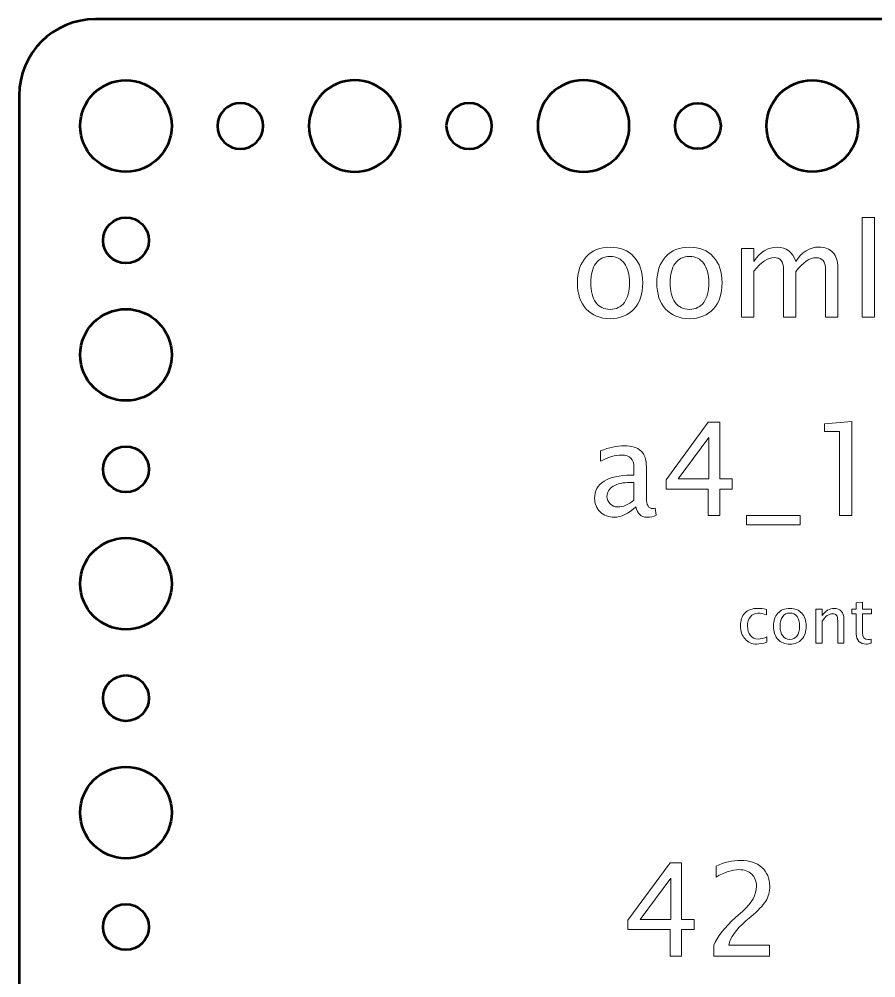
# Model space of a CAD drawing. Header units: centimetres. Extents: x -10.4 to 10.4, y -14.9 to 14.9.
# Drawn here: x -10.45 to -4.83, y 8.67 to 14.95 of the extents above; entities that cross this region are included whole.
import ezdxf

# ---------------------------------------------------------------- set-up
doc = ezdxf.new("R2010")
doc.units = ezdxf.units.CM
doc.header["$MEASUREMENT"] = 0
doc.layers.add('Layer 1', color=7, linetype='Continuous')

msp = doc.modelspace()

# ---------------------------------------------------------------- linework, layer by layer
at = {"layer": 'Layer 1', "lineweight": 53}
for centre, major_axis in [((-9.74999, 14.24999), (0, 0.30001)), ((-9.75, 13.5), (0, 0.15)), ((-9.74999, 12.74999), (0, 0.30001)), ((-9.75, 12), (0, 0.15)), ((-9.74999, 11.24999), (0, 0.30001)), ((-9.75, 10.5), (0, 0.15)), ((-9.74999, 9.75001), (0, 0.30001)), ((-9.75, 9), (0, 0.15))]:
    msp.add_ellipse(centre, major_axis=major_axis, ratio=1, dxfattribs=at)
for points, knots in [([(-10.45, -14.45), (-10.45, -14.45), (-10.45, 14.45), (-10.45, 14.45), (-10.45, 14.45), (-10.45, 14.72614), (-10.22614, 14.95), (-9.95, 14.95), (-9.95, 14.95), (-9.95, 14.95), (9.95, 14.95), (9.95, 14.95), (9.95, 14.95), (10.22614, 14.95), (10.45, 14.72614), (10.45, 14.45), (10.45, 14.45), (10.45, 14.45), (10.45, -14.45), (10.45, -14.45), (10.45, -14.45), (10.45, -14.72614), (10.22614, -14.95), (9.95, -14.95), (9.95, -14.95), (9.95, -14.95), (-9.95, -14.95), (-9.95, -14.95), (-9.95, -14.95), (-10.22614, -14.95), (-10.45, -14.72614), (-10.45, -14.45)], [0, 0, 0, 0, 0.1111111, 0.1111111, 0.1111111, 0.1111111, 0.2222222, 0.2222222, 0.2222222, 0.2222222, 0.3333333, 0.3333333, 0.3333333, 0.3333333, 0.4444444, 0.4444444, 0.4444444, 0.4444444, 0.5555556, 0.5555556, 0.5555556, 0.5555556, 0.6666667, 0.6666667, 0.6666667, 0.6666667, 0.7777778, 0.7777778, 0.7777778, 0.7777778, 1, 1, 1, 1]), ([(-8.55, 14.25), (-8.55, 14.41569), (-8.41569, 14.55), (-8.25, 14.55), (-8.25, 14.55), (-8.08431, 14.55), (-7.95, 14.41569), (-7.95, 14.25), (-7.95, 14.25), (-7.95, 14.08431), (-8.08431, 13.95), (-8.25, 13.95), (-8.25, 13.95), (-8.41569, 13.95), (-8.55, 14.08431), (-8.55, 14.25)], [0, 0, 0, 0, 0.2, 0.2, 0.2, 0.2, 0.4, 0.4, 0.4, 0.4, 0.6, 0.6, 0.6, 0.6, 1, 1, 1, 1]), ([(-7.05, 14.25), (-7.05, 14.41569), (-6.91569, 14.55), (-6.75, 14.55), (-6.75, 14.55), (-6.58431, 14.55), (-6.45, 14.41569), (-6.45, 14.25), (-6.45, 14.25), (-6.45, 14.08431), (-6.58431, 13.95), (-6.75, 13.95), (-6.75, 13.95), (-6.91569, 13.95), (-7.05, 14.08431), (-7.05, 14.25)], [0, 0, 0, 0, 0.2, 0.2, 0.2, 0.2, 0.4, 0.4, 0.4, 0.4, 0.6, 0.6, 0.6, 0.6, 1, 1, 1, 1]), ([(-4.95, 14.25), (-4.95, 14.41569), (-5.08431, 14.55), (-5.25, 14.55), (-5.25, 14.55), (-5.41569, 14.55), (-5.55, 14.41569), (-5.55, 14.25), (-5.55, 14.25), (-5.55, 14.08431), (-5.41569, 13.95), (-5.25, 13.95), (-5.25, 13.95), (-5.08431, 13.95), (-4.95, 14.08431), (-4.95, 14.25)], [0, 0, 0, 0, 0.2, 0.2, 0.2, 0.2, 0.4, 0.4, 0.4, 0.4, 0.6, 0.6, 0.6, 0.6, 1, 1, 1, 1]), ([(-9.15, 14.25), (-9.15, 14.33284), (-9.08284, 14.4), (-9, 14.4), (-9, 14.4), (-8.91716, 14.4), (-8.85, 14.33284), (-8.85, 14.25), (-8.85, 14.25), (-8.85, 14.16716), (-8.91716, 14.1), (-9, 14.1), (-9, 14.1), (-9.08284, 14.1), (-9.15, 14.16716), (-9.15, 14.25)], [0, 0, 0, 0, 0.2, 0.2, 0.2, 0.2, 0.4, 0.4, 0.4, 0.4, 0.6, 0.6, 0.6, 0.6, 1, 1, 1, 1]), ([(-7.65, 14.25), (-7.65, 14.33284), (-7.58284, 14.4), (-7.5, 14.4), (-7.5, 14.4), (-7.41716, 14.4), (-7.35, 14.33284), (-7.35, 14.25), (-7.35, 14.25), (-7.35, 14.16716), (-7.41716, 14.1), (-7.5, 14.1), (-7.5, 14.1), (-7.58284, 14.1), (-7.65, 14.16716), (-7.65, 14.25)], [0, 0, 0, 0, 0.2, 0.2, 0.2, 0.2, 0.4, 0.4, 0.4, 0.4, 0.6, 0.6, 0.6, 0.6, 1, 1, 1, 1]), ([(-5.85, 14.25), (-5.85, 14.33284), (-5.91716, 14.4), (-6, 14.4), (-6, 14.4), (-6.08284, 14.4), (-6.15, 14.33284), (-6.15, 14.25), (-6.15, 14.25), (-6.15, 14.16716), (-6.08284, 14.1), (-6, 14.1), (-6, 14.1), (-5.91716, 14.1), (-5.85, 14.16716), (-5.85, 14.25)], [0, 0, 0, 0, 0.2, 0.2, 0.2, 0.2, 0.4, 0.4, 0.4, 0.4, 0.6, 0.6, 0.6, 0.6, 1, 1, 1, 1])]:
    msp.add_open_spline(points, degree=3, knots=knots, dxfattribs=at)
at = {"layer": 'Layer 1', "color": 5, "lineweight": 9}
for points, knots in [([(-4.9234, 12.99732), (-4.9234, 12.99732), (-4.9234, 13.6501), (-4.9234, 13.6501), (-4.9234, 13.6501), (-4.9234, 13.6501), (-4.84212, 13.6501), (-4.84212, 13.6501), (-4.84212, 13.6501), (-4.84212, 13.6501), (-4.84212, 12.99732), (-4.84212, 12.99732), (-4.84212, 12.99732), (-4.84212, 12.99732), (-4.9234, 12.99732), (-4.9234, 12.99732)], [0, 0, 0, 0, 0.2, 0.2, 0.2, 0.2, 0.4, 0.4, 0.4, 0.4, 0.6, 0.6, 0.6, 0.6, 1, 1, 1, 1]), ([(-6.57554, 12.98716), (-6.64144, 12.98716), (-6.69365, 13.00819), (-6.73204, 13.05024), (-6.73204, 13.05024), (-6.77056, 13.09229), (-6.78975, 13.14944), (-6.78975, 13.22155), (-6.78975, 13.22155), (-6.78975, 13.29351), (-6.77056, 13.35052), (-6.73204, 13.39243), (-6.73204, 13.39243), (-6.69365, 13.43434), (-6.64144, 13.45537), (-6.57554, 13.45537), (-6.57554, 13.45537), (-6.50964, 13.45537), (-6.45743, 13.43434), (-6.41905, 13.39243), (-6.41905, 13.39243), (-6.38053, 13.35052), (-6.36133, 13.29351), (-6.36133, 13.22155), (-6.36133, 13.22155), (-6.36133, 13.14944), (-6.38053, 13.09229), (-6.41905, 13.05024), (-6.41905, 13.05024), (-6.45743, 13.00819), (-6.50964, 12.98716), (-6.57554, 12.98716)], [0, 0, 0, 0, 0.1111111, 0.1111111, 0.1111111, 0.1111111, 0.2222222, 0.2222222, 0.2222222, 0.2222222, 0.3333333, 0.3333333, 0.3333333, 0.3333333, 0.4444444, 0.4444444, 0.4444444, 0.4444444, 0.5555556, 0.5555556, 0.5555556, 0.5555556, 0.6666667, 0.6666667, 0.6666667, 0.6666667, 0.7777778, 0.7777778, 0.7777778, 0.7777778, 1, 1, 1, 1]), ([(-6.0554, 12.98716), (-6.1213, 12.98716), (-6.17351, 13.00819), (-6.2119, 13.05024), (-6.2119, 13.05024), (-6.25042, 13.09229), (-6.26961, 13.14944), (-6.26961, 13.22155), (-6.26961, 13.22155), (-6.26961, 13.29351), (-6.25042, 13.35052), (-6.2119, 13.39243), (-6.2119, 13.39243), (-6.17351, 13.43434), (-6.1213, 13.45537), (-6.0554, 13.45537), (-6.0554, 13.45537), (-5.9895, 13.45537), (-5.93729, 13.43434), (-5.89891, 13.39243), (-5.89891, 13.39243), (-5.86039, 13.35052), (-5.84119, 13.29351), (-5.84119, 13.22155), (-5.84119, 13.22155), (-5.84119, 13.14944), (-5.86039, 13.09229), (-5.89891, 13.05024), (-5.89891, 13.05024), (-5.93729, 13.00819), (-5.9895, 12.98716), (-6.0554, 12.98716)], [0, 0, 0, 0, 0.1111111, 0.1111111, 0.1111111, 0.1111111, 0.2222222, 0.2222222, 0.2222222, 0.2222222, 0.3333333, 0.3333333, 0.3333333, 0.3333333, 0.4444444, 0.4444444, 0.4444444, 0.4444444, 0.5555556, 0.5555556, 0.5555556, 0.5555556, 0.6666667, 0.6666667, 0.6666667, 0.6666667, 0.7777778, 0.7777778, 0.7777778, 0.7777778, 1, 1, 1, 1]), ([(-5.71391, 12.99732), (-5.71391, 12.99732), (-5.71391, 13.44606), (-5.71391, 13.44606), (-5.71391, 13.44606), (-5.71391, 13.44606), (-5.63263, 13.44606), (-5.63263, 13.44606), (-5.63263, 13.44606), (-5.63263, 13.44606), (-5.63263, 13.36125), (-5.63263, 13.36125), (-5.63263, 13.36125), (-5.59298, 13.42404), (-5.54218, 13.45537), (-5.47995, 13.45537), (-5.47995, 13.45537), (-5.41997, 13.45537), (-5.37919, 13.42404), (-5.35746, 13.36125), (-5.35746, 13.36125), (-5.31894, 13.42461), (-5.2687, 13.45622), (-5.20704, 13.45622), (-5.20704, 13.45622), (-5.16767, 13.45622), (-5.13705, 13.44464), (-5.11517, 13.42136), (-5.11517, 13.42136), (-5.0933, 13.39808), (-5.08229, 13.36548), (-5.08229, 13.32357), (-5.08229, 13.32357), (-5.08229, 13.32357), (-5.08229, 12.99732), (-5.08229, 12.99732), (-5.08229, 12.99732), (-5.08229, 12.99732), (-5.16357, 12.99732), (-5.16357, 12.99732), (-5.16357, 12.99732), (-5.16357, 12.99732), (-5.16357, 13.31016), (-5.16357, 13.31016), (-5.16357, 13.31016), (-5.16357, 13.36125), (-5.18389, 13.38679), (-5.22453, 13.38679), (-5.22453, 13.38679), (-5.26673, 13.38679), (-5.31104, 13.35701), (-5.35746, 13.29732), (-5.35746, 13.29732), (-5.35746, 13.29732), (-5.35746, 12.99732), (-5.35746, 12.99732), (-5.35746, 12.99732), (-5.35746, 12.99732), (-5.43874, 12.99732), (-5.43874, 12.99732), (-5.43874, 12.99732), (-5.43874, 12.99732), (-5.43874, 13.31045), (-5.43874, 13.31045), (-5.43874, 13.31045), (-5.43874, 13.36195), (-5.45934, 13.38763), (-5.50069, 13.38763), (-5.50069, 13.38763), (-5.54175, 13.38763), (-5.58578, 13.35772), (-5.63263, 13.29775), (-5.63263, 13.29775), (-5.63263, 13.29775), (-5.63263, 12.99732), (-5.63263, 12.99732), (-5.63263, 12.99732), (-5.63263, 12.99732), (-5.71391, 12.99732), (-5.71391, 12.99732)], [0, 0, 0, 0, 0.047619, 0.047619, 0.047619, 0.047619, 0.0952381, 0.0952381, 0.0952381, 0.0952381, 0.1428571, 0.1428571, 0.1428571, 0.1428571, 0.1904762, 0.1904762, 0.1904762, 0.1904762, 0.2380952, 0.2380952, 0.2380952, 0.2380952, 0.2857143, 0.2857143, 0.2857143, 0.2857143, 0.3333333, 0.3333333, 0.3333333, 0.3333333, 0.3809524, 0.3809524, 0.3809524, 0.3809524, 0.4285714, 0.4285714, 0.4285714, 0.4285714, 0.4761905, 0.4761905, 0.4761905, 0.4761905, 0.5238095, 0.5238095, 0.5238095, 0.5238095, 0.5714286, 0.5714286, 0.5714286, 0.5714286, 0.6190476, 0.6190476, 0.6190476, 0.6190476, 0.6666667, 0.6666667, 0.6666667, 0.6666667, 0.7142857, 0.7142857, 0.7142857, 0.7142857, 0.7619048, 0.7619048, 0.7619048, 0.7619048, 0.8095238, 0.8095238, 0.8095238, 0.8095238, 0.8571429, 0.8571429, 0.8571429, 0.8571429, 0.9047619, 0.9047619, 0.9047619, 0.9047619, 1, 1, 1, 1]), ([(-6.57568, 13.04812), (-6.53547, 13.04812), (-6.50414, 13.06322), (-6.48184, 13.09356), (-6.48184, 13.09356), (-6.45969, 13.12376), (-6.44854, 13.16651), (-6.44854, 13.22155), (-6.44854, 13.22155), (-6.44854, 13.27644), (-6.45969, 13.31905), (-6.48184, 13.34925), (-6.48184, 13.34925), (-6.50414, 13.37931), (-6.53547, 13.39441), (-6.57568, 13.39441), (-6.57568, 13.39441), (-6.61604, 13.39441), (-6.64737, 13.37931), (-6.66938, 13.34925), (-6.66938, 13.34925), (-6.69154, 13.31905), (-6.70254, 13.27644), (-6.70254, 13.22155), (-6.70254, 13.22155), (-6.70254, 13.16651), (-6.69154, 13.12376), (-6.66938, 13.09356), (-6.66938, 13.09356), (-6.64737, 13.06322), (-6.61604, 13.04812), (-6.57568, 13.04812)], [0, 0, 0, 0, 0.1111111, 0.1111111, 0.1111111, 0.1111111, 0.2222222, 0.2222222, 0.2222222, 0.2222222, 0.3333333, 0.3333333, 0.3333333, 0.3333333, 0.4444444, 0.4444444, 0.4444444, 0.4444444, 0.5555556, 0.5555556, 0.5555556, 0.5555556, 0.6666667, 0.6666667, 0.6666667, 0.6666667, 0.7777778, 0.7777778, 0.7777778, 0.7777778, 1, 1, 1, 1]), ([(-6.05554, 13.04812), (-6.01533, 13.04812), (-5.984, 13.06322), (-5.9617, 13.09356), (-5.9617, 13.09356), (-5.93955, 13.12376), (-5.9284, 13.16651), (-5.9284, 13.22155), (-5.9284, 13.22155), (-5.9284, 13.27644), (-5.93955, 13.31905), (-5.9617, 13.34925), (-5.9617, 13.34925), (-5.984, 13.37931), (-6.01533, 13.39441), (-6.05554, 13.39441), (-6.05554, 13.39441), (-6.0959, 13.39441), (-6.12723, 13.37931), (-6.14924, 13.34925), (-6.14924, 13.34925), (-6.1714, 13.31905), (-6.1824, 13.27644), (-6.1824, 13.22155), (-6.1824, 13.22155), (-6.1824, 13.16651), (-6.1714, 13.12376), (-6.14924, 13.09356), (-6.14924, 13.09356), (-6.12723, 13.06322), (-6.0959, 13.04812), (-6.05554, 13.04812)], [0, 0, 0, 0, 0.1111111, 0.1111111, 0.1111111, 0.1111111, 0.2222222, 0.2222222, 0.2222222, 0.2222222, 0.3333333, 0.3333333, 0.3333333, 0.3333333, 0.4444444, 0.4444444, 0.4444444, 0.4444444, 0.5555556, 0.5555556, 0.5555556, 0.5555556, 0.6666667, 0.6666667, 0.6666667, 0.6666667, 0.7777778, 0.7777778, 0.7777778, 0.7777778, 1, 1, 1, 1]), ([(-5.93293, 11.69628), (-5.93293, 11.69628), (-5.93293, 11.86985), (-5.93293, 11.86985), (-5.93293, 11.86985), (-5.93293, 11.86985), (-6.20894, 11.86985), (-6.20894, 11.86985), (-6.20894, 11.86985), (-6.20894, 11.86985), (-6.20894, 11.93165), (-6.20894, 11.93165), (-6.20894, 11.93165), (-6.20894, 11.93165), (-5.93293, 12.30842), (-5.93293, 12.30842), (-5.93293, 12.30842), (-5.93293, 12.30842), (-5.85673, 12.30842), (-5.85673, 12.30842), (-5.85673, 12.30842), (-5.85673, 12.30842), (-5.85673, 11.93673), (-5.85673, 11.93673), (-5.85673, 11.93673), (-5.85673, 11.93673), (-5.7746, 11.93673), (-5.7746, 11.93673), (-5.7746, 11.93673), (-5.7746, 11.93673), (-5.7746, 11.86985), (-5.7746, 11.86985), (-5.7746, 11.86985), (-5.7746, 11.86985), (-5.85673, 11.86985), (-5.85673, 11.86985), (-5.85673, 11.86985), (-5.85673, 11.86985), (-5.85673, 11.69628), (-5.85673, 11.69628), (-5.85673, 11.69628), (-5.85673, 11.69628), (-5.93293, 11.69628), (-5.93293, 11.69628)], [0, 0, 0, 0, 0.0833333, 0.0833333, 0.0833333, 0.0833333, 0.1666667, 0.1666667, 0.1666667, 0.1666667, 0.25, 0.25, 0.25, 0.25, 0.3333333, 0.3333333, 0.3333333, 0.3333333, 0.4166667, 0.4166667, 0.4166667, 0.4166667, 0.5, 0.5, 0.5, 0.5, 0.5833333, 0.5833333, 0.5833333, 0.5833333, 0.6666667, 0.6666667, 0.6666667, 0.6666667, 0.75, 0.75, 0.75, 0.75, 0.8333333, 0.8333333, 0.8333333, 0.8333333, 1, 1, 1, 1]), ([(-5.07157, 11.69628), (-5.07157, 11.69628), (-5.07157, 12.24746), (-5.07157, 12.24746), (-5.07157, 12.24746), (-5.07157, 12.24746), (-5.16894, 12.24746), (-5.16894, 12.24746), (-5.16894, 12.24746), (-5.16894, 12.24746), (-5.16894, 12.29826), (-5.16894, 12.29826), (-5.16894, 12.29826), (-5.16894, 12.29826), (-4.99029, 12.3135), (-4.99029, 12.3135), (-4.99029, 12.3135), (-4.99029, 12.3135), (-4.99029, 11.69628), (-4.99029, 11.69628), (-4.99029, 11.69628), (-4.99029, 11.69628), (-5.07157, 11.69628), (-5.07157, 11.69628)], [0, 0, 0, 0, 0.1428571, 0.1428571, 0.1428571, 0.1428571, 0.2857143, 0.2857143, 0.2857143, 0.2857143, 0.4285714, 0.4285714, 0.4285714, 0.4285714, 0.5714286, 0.5714286, 0.5714286, 0.5714286, 0.7142857, 0.7142857, 0.7142857, 0.7142857, 1, 1, 1, 1]), ([(-6.12865, 11.93673), (-6.12865, 11.93673), (-5.92785, 11.93673), (-5.92785, 11.93673), (-5.92785, 11.93673), (-5.92785, 11.93673), (-5.92785, 12.20795), (-5.92785, 12.20795), (-5.92785, 12.20795), (-5.92785, 12.20795), (-6.12865, 11.93673), (-6.12865, 11.93673)], [0, 0, 0, 0, 0.25, 0.25, 0.25, 0.25, 0.5, 0.5, 0.5, 0.5, 1, 1, 1, 1]), ([(-6.40706, 11.75343), (-6.45588, 11.70856), (-6.50287, 11.68612), (-6.54803, 11.68612), (-6.54803, 11.68612), (-6.58514, 11.68612), (-6.61604, 11.69769), (-6.64046, 11.72097), (-6.64046, 11.72097), (-6.66501, 11.74426), (-6.67729, 11.77361), (-6.67729, 11.80903), (-6.67729, 11.80903), (-6.67729, 11.85799), (-6.65668, 11.89567), (-6.61548, 11.92192), (-6.61548, 11.92192), (-6.57427, 11.94816), (-6.51515, 11.96129), (-6.4381, 11.96129), (-6.4381, 11.96129), (-6.4381, 11.96129), (-6.41905, 11.96129), (-6.41905, 11.96129), (-6.41905, 11.96129), (-6.41905, 11.96129), (-6.41905, 12.01533), (-6.41905, 12.01533), (-6.41905, 12.01533), (-6.41905, 12.0674), (-6.44615, 12.09337), (-6.50047, 12.09337), (-6.50047, 12.09337), (-6.54252, 12.09337), (-6.58853, 12.0801), (-6.63834, 12.05357), (-6.63834, 12.05357), (-6.63834, 12.05357), (-6.63834, 12.12046), (-6.63834, 12.12046), (-6.63834, 12.12046), (-6.58359, 12.14304), (-6.53194, 12.15433), (-6.48354, 12.15433), (-6.48354, 12.15433), (-6.43373, 12.15433), (-6.3969, 12.14304), (-6.37333, 12.12032), (-6.37333, 12.12032), (-6.34963, 12.0976), (-6.33777, 12.06261), (-6.33777, 12.01533), (-6.33777, 12.01533), (-6.33777, 12.01533), (-6.33777, 11.81256), (-6.33777, 11.81256), (-6.33777, 11.81256), (-6.33777, 11.76613), (-6.32352, 11.74285), (-6.29487, 11.74285), (-6.29487, 11.74285), (-6.29135, 11.74285), (-6.28612, 11.74341), (-6.27921, 11.74454), (-6.27921, 11.74454), (-6.27921, 11.74454), (-6.27342, 11.69938), (-6.27342, 11.69938), (-6.27342, 11.69938), (-6.29191, 11.69049), (-6.31223, 11.68612), (-6.33453, 11.68612), (-6.33453, 11.68612), (-6.37249, 11.68612), (-6.39662, 11.70856), (-6.40706, 11.75343)], [0, 0, 0, 0, 0.05, 0.05, 0.05, 0.05, 0.1, 0.1, 0.1, 0.1, 0.15, 0.15, 0.15, 0.15, 0.2, 0.2, 0.2, 0.2, 0.25, 0.25, 0.25, 0.25, 0.3, 0.3, 0.3, 0.3, 0.35, 0.35, 0.35, 0.35, 0.4, 0.4, 0.4, 0.4, 0.45, 0.45, 0.45, 0.45, 0.5, 0.5, 0.5, 0.5, 0.55, 0.55, 0.55, 0.55, 0.6, 0.6, 0.6, 0.6, 0.65, 0.65, 0.65, 0.65, 0.7, 0.7, 0.7, 0.7, 0.75, 0.75, 0.75, 0.75, 0.8, 0.8, 0.8, 0.8, 0.85, 0.85, 0.85, 0.85, 0.9, 0.9, 0.9, 0.9, 1, 1, 1, 1]), ([(-6.41905, 11.79774), (-6.41905, 11.79774), (-6.41905, 11.91303), (-6.41905, 11.91303), (-6.41905, 11.91303), (-6.41905, 11.91303), (-6.44516, 11.91387), (-6.44516, 11.91387), (-6.44516, 11.91387), (-6.49031, 11.91387), (-6.52672, 11.90555), (-6.55452, 11.8889), (-6.55452, 11.8889), (-6.58218, 11.87211), (-6.59601, 11.84995), (-6.59601, 11.82229), (-6.59601, 11.82229), (-6.59601, 11.80296), (-6.58909, 11.78659), (-6.5754, 11.77319), (-6.5754, 11.77319), (-6.56157, 11.75978), (-6.54478, 11.75301), (-6.52489, 11.75301), (-6.52489, 11.75301), (-6.49102, 11.75301), (-6.45574, 11.76796), (-6.41905, 11.79774)], [0, 0, 0, 0, 0.125, 0.125, 0.125, 0.125, 0.25, 0.25, 0.25, 0.25, 0.375, 0.375, 0.375, 0.375, 0.5, 0.5, 0.5, 0.5, 0.625, 0.625, 0.625, 0.625, 0.75, 0.75, 0.75, 0.75, 1, 1, 1, 1]), ([(-5.68118, 11.63532), (-5.68118, 11.63532), (-5.68118, 11.69628), (-5.68118, 11.69628), (-5.68118, 11.69628), (-5.68118, 11.69628), (-5.32897, 11.69628), (-5.32897, 11.69628), (-5.32897, 11.69628), (-5.32897, 11.69628), (-5.32897, 11.63532), (-5.32897, 11.63532), (-5.32897, 11.63532), (-5.32897, 11.63532), (-5.68118, 11.63532), (-5.68118, 11.63532)], [0, 0, 0, 0, 0.2, 0.2, 0.2, 0.2, 0.4, 0.4, 0.4, 0.4, 0.6, 0.6, 0.6, 0.6, 1, 1, 1, 1]), ([(-4.86334, 10.85957), (-4.8759, 10.85611), (-4.88684, 10.85442), (-4.89608, 10.85442), (-4.89608, 10.85442), (-4.91682, 10.85442), (-4.93298, 10.86035), (-4.94455, 10.8722), (-4.94455, 10.8722), (-4.95619, 10.88405), (-4.96198, 10.90049), (-4.96198, 10.92159), (-4.96198, 10.92159), (-4.96198, 10.92159), (-4.96198, 11.05339), (-4.96198, 11.05339), (-4.96198, 11.05339), (-4.96198, 11.05339), (-4.99006, 11.05339), (-4.99006, 11.05339), (-4.99006, 11.05339), (-4.99006, 11.05339), (-4.99006, 11.08386), (-4.99006, 11.08386), (-4.99006, 11.08386), (-4.99006, 11.08386), (-4.96198, 11.08386), (-4.96198, 11.08386), (-4.96198, 11.08386), (-4.96198, 11.08386), (-4.96198, 11.12443), (-4.96198, 11.12443), (-4.96198, 11.12443), (-4.96198, 11.12443), (-4.92134, 11.12831), (-4.92134, 11.12831), (-4.92134, 11.12831), (-4.92134, 11.12831), (-4.92134, 11.08386), (-4.92134, 11.08386), (-4.92134, 11.08386), (-4.92134, 11.08386), (-4.86249, 11.08386), (-4.86249, 11.08386), (-4.86249, 11.08386), (-4.86249, 11.08386), (-4.86249, 11.05339), (-4.86249, 11.05339), (-4.86249, 11.05339), (-4.86249, 11.05339), (-4.92134, 11.05339), (-4.92134, 11.05339), (-4.92134, 11.05339), (-4.92134, 11.05339), (-4.92134, 10.92893), (-4.92134, 10.92893), (-4.92134, 10.92893), (-4.92134, 10.89958), (-4.90857, 10.8849), (-4.8831, 10.8849), (-4.8831, 10.8849), (-4.87766, 10.8849), (-4.8711, 10.88582), (-4.86334, 10.88758), (-4.86334, 10.88758), (-4.86334, 10.88758), (-4.86334, 10.85957), (-4.86334, 10.85957)], [0, 0, 0, 0, 0.0555556, 0.0555556, 0.0555556, 0.0555556, 0.1111111, 0.1111111, 0.1111111, 0.1111111, 0.1666667, 0.1666667, 0.1666667, 0.1666667, 0.2222222, 0.2222222, 0.2222222, 0.2222222, 0.2777778, 0.2777778, 0.2777778, 0.2777778, 0.3333333, 0.3333333, 0.3333333, 0.3333333, 0.3888889, 0.3888889, 0.3888889, 0.3888889, 0.4444444, 0.4444444, 0.4444444, 0.4444444, 0.5, 0.5, 0.5, 0.5, 0.5555556, 0.5555556, 0.5555556, 0.5555556, 0.6111111, 0.6111111, 0.6111111, 0.6111111, 0.6666667, 0.6666667, 0.6666667, 0.6666667, 0.7222222, 0.7222222, 0.7222222, 0.7222222, 0.7777778, 0.7777778, 0.7777778, 0.7777778, 0.8333333, 0.8333333, 0.8333333, 0.8333333, 0.8888889, 0.8888889, 0.8888889, 0.8888889, 1, 1, 1, 1]), ([(-5.54752, 10.86627), (-5.57384, 10.85837), (-5.59656, 10.85442), (-5.61568, 10.85442), (-5.61568, 10.85442), (-5.64602, 10.85442), (-5.67114, 10.86564), (-5.6911, 10.888), (-5.6911, 10.888), (-5.71107, 10.91044), (-5.72109, 10.93873), (-5.72109, 10.97281), (-5.72109, 10.97281), (-5.72109, 11.00922), (-5.71121, 11.03765), (-5.69146, 11.05797), (-5.69146, 11.05797), (-5.6717, 11.07836), (-5.64411, 11.08852), (-5.6087, 11.08852), (-5.6087, 11.08852), (-5.59127, 11.08852), (-5.57165, 11.08612), (-5.55006, 11.08132), (-5.55006, 11.08132), (-5.55006, 11.08132), (-5.55006, 11.04704), (-5.55006, 11.04704), (-5.55006, 11.04704), (-5.573, 11.05381), (-5.59169, 11.0572), (-5.60609, 11.0572), (-5.60609, 11.0572), (-5.62697, 11.0572), (-5.64369, 11.04936), (-5.65618, 11.03377), (-5.65618, 11.03377), (-5.66867, 11.01818), (-5.67495, 10.99736), (-5.67495, 10.9714), (-5.67495, 10.9714), (-5.67495, 10.94621), (-5.66846, 10.92589), (-5.65554, 10.9103), (-5.65554, 10.9103), (-5.64263, 10.89478), (-5.62577, 10.88702), (-5.60482, 10.88702), (-5.60482, 10.88702), (-5.58626, 10.88702), (-5.56721, 10.89181), (-5.54752, 10.90141), (-5.54752, 10.90141), (-5.54752, 10.90141), (-5.54752, 10.86627), (-5.54752, 10.86627)], [0, 0, 0, 0, 0.0666667, 0.0666667, 0.0666667, 0.0666667, 0.1333333, 0.1333333, 0.1333333, 0.1333333, 0.2, 0.2, 0.2, 0.2, 0.2666667, 0.2666667, 0.2666667, 0.2666667, 0.3333333, 0.3333333, 0.3333333, 0.3333333, 0.4, 0.4, 0.4, 0.4, 0.4666667, 0.4666667, 0.4666667, 0.4666667, 0.5333333, 0.5333333, 0.5333333, 0.5333333, 0.6, 0.6, 0.6, 0.6, 0.6666667, 0.6666667, 0.6666667, 0.6666667, 0.7333333, 0.7333333, 0.7333333, 0.7333333, 0.8, 0.8, 0.8, 0.8, 0.8666667, 0.8666667, 0.8666667, 0.8666667, 1, 1, 1, 1]), ([(-5.39717, 10.85442), (-5.43012, 10.85442), (-5.45622, 10.86493), (-5.47541, 10.88596), (-5.47541, 10.88596), (-5.49467, 10.90698), (-5.50427, 10.93556), (-5.50427, 10.97161), (-5.50427, 10.97161), (-5.50427, 11.00759), (-5.49467, 11.0361), (-5.47541, 11.05705), (-5.47541, 11.05705), (-5.45622, 11.07801), (-5.43012, 11.08852), (-5.39717, 11.08852), (-5.39717, 11.08852), (-5.36422, 11.08852), (-5.33811, 11.07801), (-5.31892, 11.05705), (-5.31892, 11.05705), (-5.29966, 11.0361), (-5.29007, 11.00759), (-5.29007, 10.97161), (-5.29007, 10.97161), (-5.29007, 10.93556), (-5.29966, 10.90698), (-5.31892, 10.88596), (-5.31892, 10.88596), (-5.33811, 10.86493), (-5.36422, 10.85442), (-5.39717, 10.85442)], [0, 0, 0, 0, 0.1111111, 0.1111111, 0.1111111, 0.1111111, 0.2222222, 0.2222222, 0.2222222, 0.2222222, 0.3333333, 0.3333333, 0.3333333, 0.3333333, 0.4444444, 0.4444444, 0.4444444, 0.4444444, 0.5555556, 0.5555556, 0.5555556, 0.5555556, 0.6666667, 0.6666667, 0.6666667, 0.6666667, 0.7777778, 0.7777778, 0.7777778, 0.7777778, 1, 1, 1, 1]), ([(-5.39724, 10.8849), (-5.37713, 10.8849), (-5.36147, 10.89245), (-5.35032, 10.90762), (-5.35032, 10.90762), (-5.33924, 10.92272), (-5.33367, 10.9441), (-5.33367, 10.97161), (-5.33367, 10.97161), (-5.33367, 10.99906), (-5.33924, 11.02037), (-5.35032, 11.03546), (-5.35032, 11.03546), (-5.36147, 11.05049), (-5.37713, 11.05804), (-5.39724, 11.05804), (-5.39724, 11.05804), (-5.41742, 11.05804), (-5.43308, 11.05049), (-5.44409, 11.03546), (-5.44409, 11.03546), (-5.45516, 11.02037), (-5.46067, 10.99906), (-5.46067, 10.97161), (-5.46067, 10.97161), (-5.46067, 10.9441), (-5.45516, 10.92272), (-5.44409, 10.90762), (-5.44409, 10.90762), (-5.43308, 10.89245), (-5.41742, 10.8849), (-5.39724, 10.8849)], [0, 0, 0, 0, 0.1111111, 0.1111111, 0.1111111, 0.1111111, 0.2222222, 0.2222222, 0.2222222, 0.2222222, 0.3333333, 0.3333333, 0.3333333, 0.3333333, 0.4444444, 0.4444444, 0.4444444, 0.4444444, 0.5555556, 0.5555556, 0.5555556, 0.5555556, 0.6666667, 0.6666667, 0.6666667, 0.6666667, 0.7777778, 0.7777778, 0.7777778, 0.7777778, 1, 1, 1, 1]), ([(-5.22642, 10.8595), (-5.22642, 10.8595), (-5.22642, 11.08386), (-5.22642, 11.08386), (-5.22642, 11.08386), (-5.22642, 11.08386), (-5.18578, 11.08386), (-5.18578, 11.08386), (-5.18578, 11.08386), (-5.18578, 11.08386), (-5.18578, 11.04146), (-5.18578, 11.04146), (-5.18578, 11.04146), (-5.16426, 11.07286), (-5.13787, 11.08852), (-5.10669, 11.08852), (-5.10669, 11.08852), (-5.08707, 11.08852), (-5.07148, 11.08238), (-5.05998, 11.07004), (-5.05998, 11.07004), (-5.04848, 11.05776), (-5.0427, 11.04118), (-5.0427, 11.02044), (-5.0427, 11.02044), (-5.0427, 11.02044), (-5.0427, 10.8595), (-5.0427, 10.8595), (-5.0427, 10.8595), (-5.0427, 10.8595), (-5.08333, 10.8595), (-5.08333, 10.8595), (-5.08333, 10.8595), (-5.08333, 10.8595), (-5.08333, 11.00717), (-5.08333, 11.00717), (-5.08333, 11.00717), (-5.08333, 11.02382), (-5.0858, 11.03568), (-5.09067, 11.04273), (-5.09067, 11.04273), (-5.09561, 11.04986), (-5.10373, 11.05339), (-5.11508, 11.05339), (-5.11508, 11.05339), (-5.14006, 11.05339), (-5.16363, 11.03709), (-5.18578, 11.00449), (-5.18578, 11.00449), (-5.18578, 11.00449), (-5.18578, 10.8595), (-5.18578, 10.8595), (-5.18578, 10.8595), (-5.18578, 10.8595), (-5.22642, 10.8595), (-5.22642, 10.8595)], [0, 0, 0, 0, 0.0666667, 0.0666667, 0.0666667, 0.0666667, 0.1333333, 0.1333333, 0.1333333, 0.1333333, 0.2, 0.2, 0.2, 0.2, 0.2666667, 0.2666667, 0.2666667, 0.2666667, 0.3333333, 0.3333333, 0.3333333, 0.3333333, 0.4, 0.4, 0.4, 0.4, 0.4666667, 0.4666667, 0.4666667, 0.4666667, 0.5333333, 0.5333333, 0.5333333, 0.5333333, 0.6, 0.6, 0.6, 0.6, 0.6666667, 0.6666667, 0.6666667, 0.6666667, 0.7333333, 0.7333333, 0.7333333, 0.7333333, 0.8, 0.8, 0.8, 0.8, 0.8666667, 0.8666667, 0.8666667, 0.8666667, 1, 1, 1, 1]), ([(-5.89648, 8.80965), (-5.89648, 8.80965), (-5.89648, 8.88077), (-5.89648, 8.88077), (-5.89648, 8.88077), (-5.87277, 8.93623), (-5.82493, 8.99676), (-5.75282, 9.0621), (-5.75282, 9.0621), (-5.75282, 9.0621), (-5.70626, 9.10387), (-5.70626, 9.10387), (-5.70626, 9.10387), (-5.64629, 9.15834), (-5.61623, 9.21224), (-5.61623, 9.26586), (-5.61623, 9.26586), (-5.61623, 9.30015), (-5.62653, 9.32697), (-5.64699, 9.34658), (-5.64699, 9.34658), (-5.66745, 9.36619), (-5.69582, 9.37607), (-5.7318, 9.37607), (-5.7318, 9.37607), (-5.77385, 9.37607), (-5.82366, 9.35999), (-5.88124, 9.32781), (-5.88124, 9.32781), (-5.88124, 9.32781), (-5.88124, 9.39893), (-5.88124, 9.39893), (-5.88124, 9.39893), (-5.82691, 9.42433), (-5.77286, 9.43703), (-5.71896, 9.43703), (-5.71896, 9.43703), (-5.66167, 9.43703), (-5.61566, 9.42165), (-5.58095, 9.39075), (-5.58095, 9.39075), (-5.54638, 9.35984), (-5.52902, 9.31892), (-5.52902, 9.26784), (-5.52902, 9.26784), (-5.52902, 9.23115), (-5.53777, 9.19855), (-5.55527, 9.17019), (-5.55527, 9.17019), (-5.57291, 9.14169), (-5.6055, 9.10725), (-5.65334, 9.06661), (-5.65334, 9.06661), (-5.65334, 9.06661), (-5.68481, 9.0398), (-5.68481, 9.0398), (-5.68481, 9.0398), (-5.75028, 8.98435), (-5.7881, 8.93129), (-5.79826, 8.88077), (-5.79826, 8.88077), (-5.79826, 8.88077), (-5.53156, 8.88077), (-5.53156, 8.88077), (-5.53156, 8.88077), (-5.53156, 8.88077), (-5.53156, 8.80965), (-5.53156, 8.80965), (-5.53156, 8.80965), (-5.53156, 8.80965), (-5.89648, 8.80965), (-5.89648, 8.80965)], [0, 0, 0, 0, 0.0526316, 0.0526316, 0.0526316, 0.0526316, 0.1052632, 0.1052632, 0.1052632, 0.1052632, 0.1578947, 0.1578947, 0.1578947, 0.1578947, 0.2105263, 0.2105263, 0.2105263, 0.2105263, 0.2631579, 0.2631579, 0.2631579, 0.2631579, 0.3157895, 0.3157895, 0.3157895, 0.3157895, 0.3684211, 0.3684211, 0.3684211, 0.3684211, 0.4210526, 0.4210526, 0.4210526, 0.4210526, 0.4736842, 0.4736842, 0.4736842, 0.4736842, 0.5263158, 0.5263158, 0.5263158, 0.5263158, 0.5789474, 0.5789474, 0.5789474, 0.5789474, 0.6315789, 0.6315789, 0.6315789, 0.6315789, 0.6842105, 0.6842105, 0.6842105, 0.6842105, 0.7368421, 0.7368421, 0.7368421, 0.7368421, 0.7894737, 0.7894737, 0.7894737, 0.7894737, 0.8421053, 0.8421053, 0.8421053, 0.8421053, 0.8947368, 0.8947368, 0.8947368, 0.8947368, 1, 1, 1, 1]), ([(-6.18294, 8.80965), (-6.18294, 8.80965), (-6.18294, 8.98322), (-6.18294, 8.98322), (-6.18294, 8.98322), (-6.18294, 8.98322), (-6.45895, 8.98322), (-6.45895, 8.98322), (-6.45895, 8.98322), (-6.45895, 8.98322), (-6.45895, 9.04502), (-6.45895, 9.04502), (-6.45895, 9.04502), (-6.45895, 9.04502), (-6.18294, 9.42179), (-6.18294, 9.42179), (-6.18294, 9.42179), (-6.18294, 9.42179), (-6.10674, 9.42179), (-6.10674, 9.42179), (-6.10674, 9.42179), (-6.10674, 9.42179), (-6.10674, 9.0501), (-6.10674, 9.0501), (-6.10674, 9.0501), (-6.10674, 9.0501), (-6.02461, 9.0501), (-6.02461, 9.0501), (-6.02461, 9.0501), (-6.02461, 9.0501), (-6.02461, 8.98322), (-6.02461, 8.98322), (-6.02461, 8.98322), (-6.02461, 8.98322), (-6.10674, 8.98322), (-6.10674, 8.98322), (-6.10674, 8.98322), (-6.10674, 8.98322), (-6.10674, 8.80965), (-6.10674, 8.80965), (-6.10674, 8.80965), (-6.10674, 8.80965), (-6.18294, 8.80965), (-6.18294, 8.80965)], [0, 0, 0, 0, 0.0833333, 0.0833333, 0.0833333, 0.0833333, 0.1666667, 0.1666667, 0.1666667, 0.1666667, 0.25, 0.25, 0.25, 0.25, 0.3333333, 0.3333333, 0.3333333, 0.3333333, 0.4166667, 0.4166667, 0.4166667, 0.4166667, 0.5, 0.5, 0.5, 0.5, 0.5833333, 0.5833333, 0.5833333, 0.5833333, 0.6666667, 0.6666667, 0.6666667, 0.6666667, 0.75, 0.75, 0.75, 0.75, 0.8333333, 0.8333333, 0.8333333, 0.8333333, 1, 1, 1, 1]), ([(-6.37866, 9.0501), (-6.37866, 9.0501), (-6.17786, 9.0501), (-6.17786, 9.0501), (-6.17786, 9.0501), (-6.17786, 9.0501), (-6.17786, 9.32132), (-6.17786, 9.32132), (-6.17786, 9.32132), (-6.17786, 9.32132), (-6.37866, 9.0501), (-6.37866, 9.0501)], [0, 0, 0, 0, 0.25, 0.25, 0.25, 0.25, 0.5, 0.5, 0.5, 0.5, 1, 1, 1, 1])]:
    msp.add_open_spline(points, degree=3, knots=knots, dxfattribs=at)

doc.saveas('drawing.dxf')
